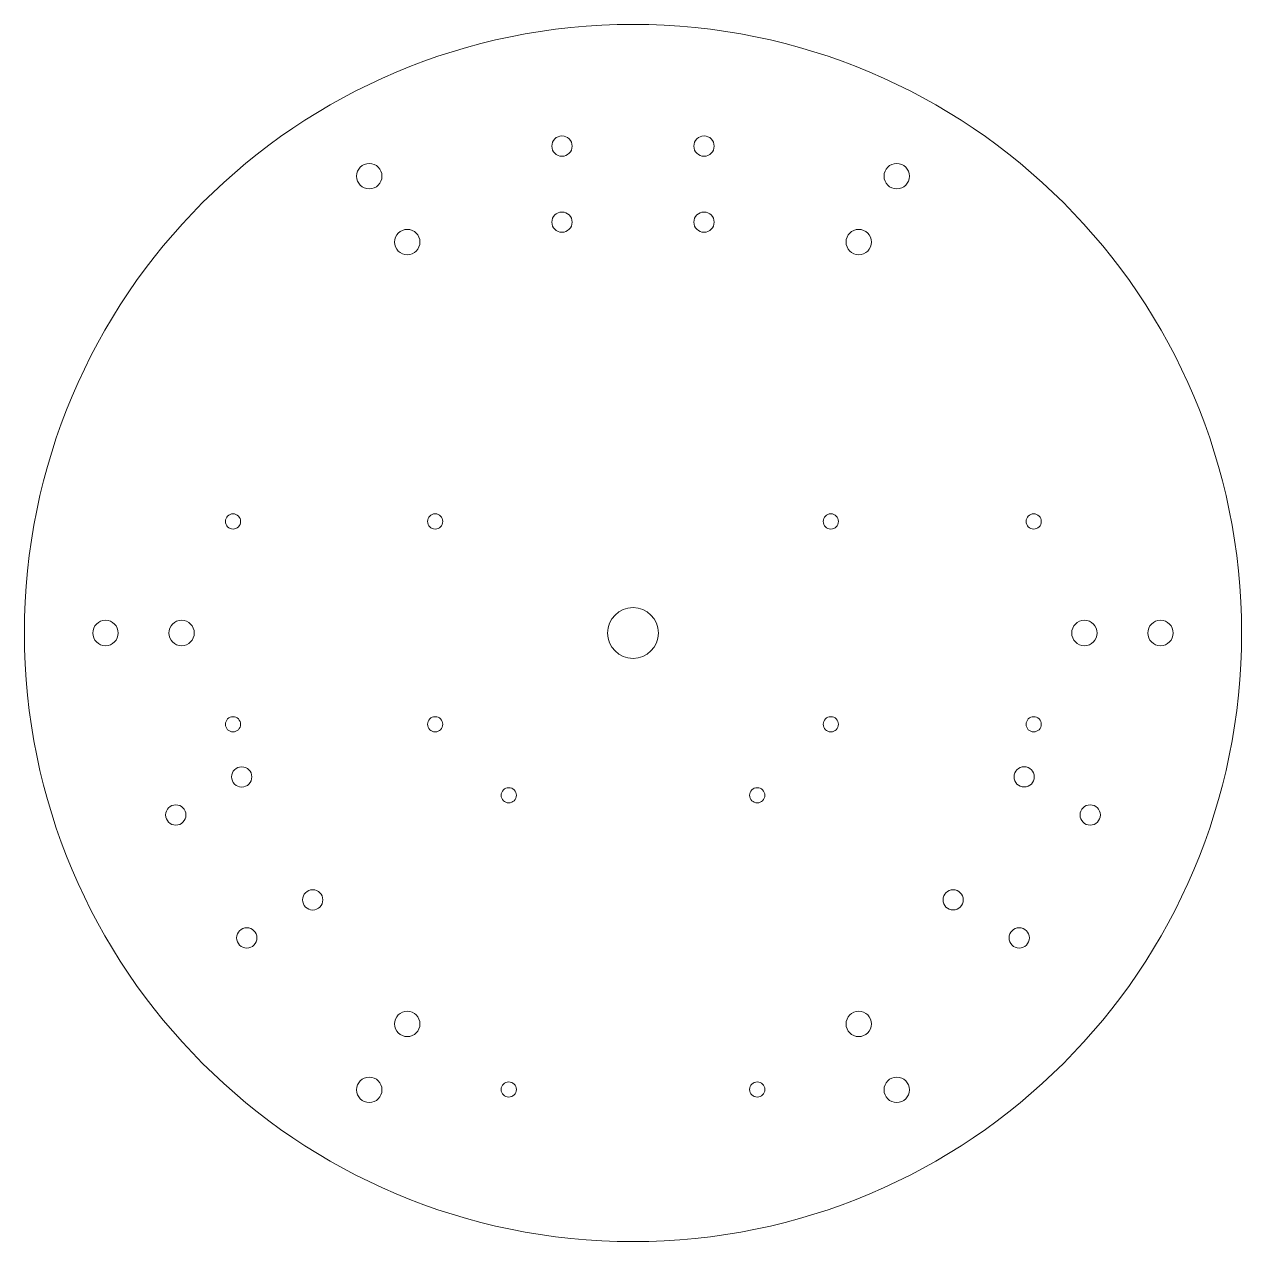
# Model space of a CAD drawing. Header units: millimetres. Extents: x -120 to 120, y -120 to 120.
import ezdxf

# ---------------------------------------------------------------- set-up
doc = ezdxf.new("R2010")
doc.units = ezdxf.units.MM

msp = doc.modelspace()

# ---------------------------------------------------------------- linework, layer by layer
at = {"color": 7, "linetype": 'Continuous', "lineweight": 15}
for centre, radius in [((0, 0), 120), ((-14, 96), 2), ((14, 96), 2), ((-52, 90.07), 2.5), ((52, 90.07), 2.5), ((-14, 81), 2), ((14, 81), 2), ((-44.5, 77.08), 2.5), ((44.5, 77.08), 2.5), ((-78.86, 22), 1.5), ((-39, 22), 1.5), ((39, 22), 1.5), ((79, 22), 1.5), ((0, 0), 5), ((-104, 0), 2.5), ((-89, 0), 2.5), ((89, 0), 2.5), ((104, 0), 2.5), ((-78.86, -18), 1.5), ((-39, -18), 1.5), ((39, -18), 1.5), ((79, -18), 1.5), ((-77.15, -28.38), 2), ((77.12, -28.36), 2), ((-24.5, -32), 1.5), ((24.5, -32), 1.5), ((-90.14, -35.88), 2), ((90.14, -35.88), 2), ((-63.15, -52.62), 2), ((63.12, -52.61), 2), ((-76.14, -60.12), 2), ((76.14, -60.12), 2), ((-44.5, -77.08), 2.5), ((44.5, -77.08), 2.5), ((-52, -90.07), 2.5), ((-24.5, -90), 1.5), ((24.5, -90), 1.5), ((52, -90.07), 2.5)]:
    msp.add_circle(centre, radius, dxfattribs=at)

doc.saveas('drawing.dxf')
